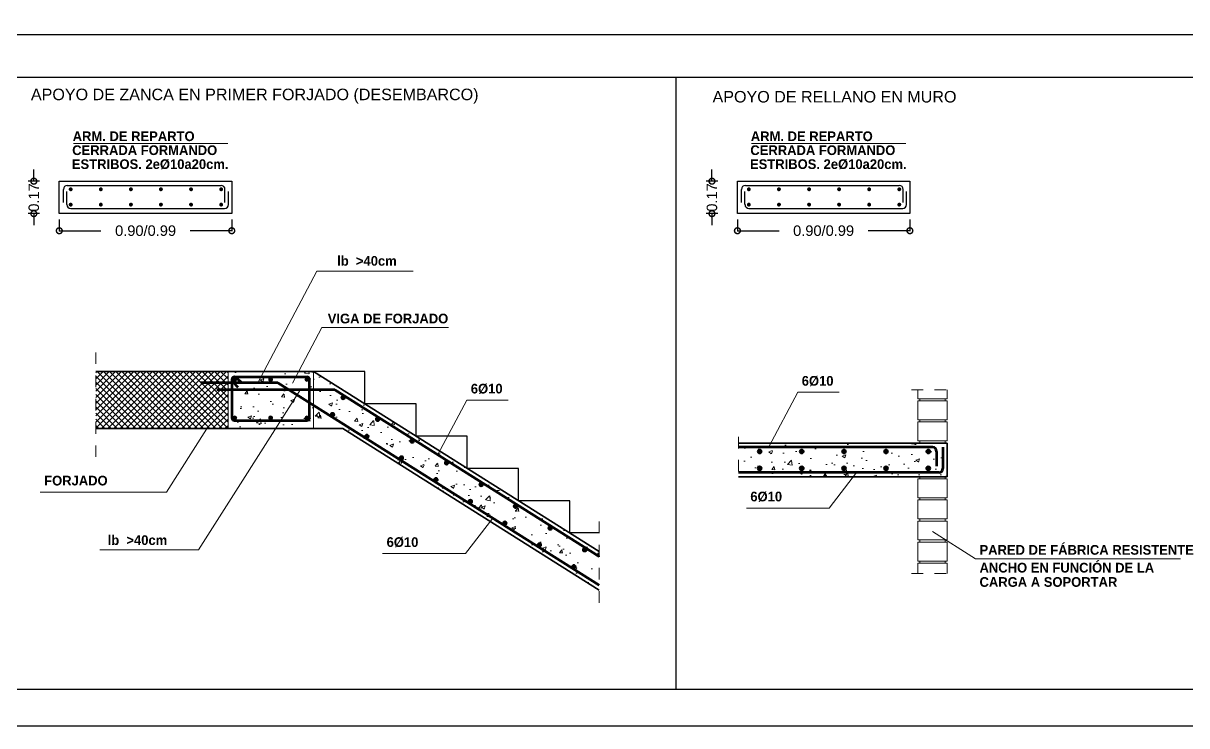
# Model space of a CAD drawing. Extents: x 2455 to 9764, y -806 to 181.
# Drawn here: x 4823.07 to 4833.08, y -582.59 to -576.54 of the extents above; entities that cross this region are included whole.
import ezdxf
from ezdxf.enums import TextEntityAlignment as Align

# ---------------------------------------------------------------- set-up
doc = ezdxf.new("R2010")
doc.units = 0
doc.header["$LTSCALE"] = 0.2
doc.header["$MEASUREMENT"] = 0
for name, pattern in [('ACAD_ISO02W100', [15, 12, -3]), ('DASHDOT', [1, 0.5, -0.25, 0, -0.25]), ('PUNTOS2', [0.125, 0, -0.125])]:
    doc.linetypes.add(name, pattern=pattern)
doc.layers.get('0').update_dxf_attribs({"linetype": 'CONTINUOUS'})
for name, color, linetype, lineweight in [('0-CYPE0', 1, 'CONTINUOUS', 13), ('0-CYPE1', 2, 'CONTINUOUS', 18), ('0-CYPE2', 4, 'CONTINUOUS', 35), ('0-CYPE4', 6, 'CONTINUOUS', 70)]:
    doc.layers.add(name, color=color, linetype=linetype, lineweight=lineweight)
doc.layers.add('01_cartela', color=6, linetype='CONTINUOUS', plot=False)
for name, color, linetype in [('01_cotas', 4, 'CONTINUOUS'), ('01_mono instalaciones', 2, 'CONTINUOUS'), ('042', 9, 'CONTINUOUS'), ('MUEBLES', 5, 'CONTINUOUS'), ('RASANTE', 41, 'ACAD_ISO02W100'), ('W', 7, 'CONTINUOUS')]:
    doc.layers.add(name, color=color, linetype=linetype)
doc.styles.add('BERNARDO', font='GOTHICB.TTF')
doc.styles.add('Estilo1', font='swissel.ttf')
doc.styles.add('ROMANS', font='romans')
doc.dimstyles.new('DECIMAL-50', dxfattribs={"dimtxt": 0.08, "dimasz": 0.15, "dimexe": 0.05, "dimexo": 0.05, "dimgap": 0.09, "dimtad": 0, "dimzin": 0, "dimdsep": 46, "dimtxsty": 'ROMANS', "dimblk": 'DOTSMALL', "dimcen": 0.09, "dimclrt": 7, "dimadec": 0, "dimazin": 0, "dimtfac": 1.38, "dimtix": 1, "dimtofl": 0, "dimtmove": 2, "dimatfit": 3, "dimldrblk": 'OBLIQUE', "dimfxl": 1, "dimtolj": 1, "dimtzin": 0, "dimarcsym": 0})
pattern_1 = [(50, (2815.054, -1530.6953), (0.31559448, -0.02761094), [0.033, -0.363]), (355, (2815.054, -1530.6953), (-0.061050587, 0.33096454), [0.0264, -0.2904]), (100.4514, (2815.0803, -1530.6976), (0.25454413, 0.3033534), [0.028045684, -0.30850253]), (46.1842, (2815.054, -1530.6073), (0.46958606, -0.072828366), [0.0495, -0.5445]), (96.6356, (2815.09313, -1530.61336), (0.41125159, 0.42861186), [0.04206853, -0.46275372]), (351.1842, (2815.054, -1530.6073), (0.41125126, 0.42861218), [0.0396, -0.4356]), (21, (2815.098, -1530.6293), (0.262639103, -0.177152312), [0.033, -0.363]), (326, (2815.098, -1530.6293), (0.107058746, 0.31906602), [0.0264, -0.2904]), (71.4514, (2815.1199, -1530.64406), (0.369697957, 0.14191342), [0.028045684, -0.30850253]), (37.5, (2815.054, -1530.6953), (0.0053503363, 0.1464732957), [0, -0.28688, 0, -0.2948, 0, -0.2915]), (7.5, (2815.054, -1530.6953), (0.115750596, 0.173541153), [0, -0.16808, 0, -0.28028, 0, -0.1111]), (327.5, (2814.95588, -1530.6953), (0.234881872, -0.0099241436), [0, -0.11, 0, -0.3432, 0, -0.4554]), (317.5, (2814.91188, -1530.6953), (0.256601915, 0.044046192), [0, -0.143, 0, -0.22792, 0, -0.3234])]

# ---------------------------------------------------------------- blocks, each defined once
blk = doc.blocks.new('_DotSmall')
at = {"color": 0, "linetype": 'ByBlock', "const_width": 0.5}
blk.add_lwpolyline([(-0.0625, 0, 1), (0.0625, 0, 1)], format="xyb", close=True, dxfattribs=at)
blk = doc.blocks.new('*D785')
at = {"layer": '01_cotas', "color": 0, "linetype": 'PUNTOS2', "lineweight": -2, "transparency": 16777216}
for p, q in [((4823.38, -578.231), (4823.38, -578.378)), ((4824.863, -578.231), (4824.863, -578.378))]:
    blk.add_line(p, q, dxfattribs=at)
at = {"layer": '01_cotas', "color": 0, "lineweight": -2, "transparency": 16777216}
for p, q in [((4823.38, -578.328), (4823.738, -578.328)), ((4824.863, -578.328), (4824.505, -578.328))]:
    blk.add_line(p, q, dxfattribs=at)
at = {"layer": '01_cotas', "color": 0, "lineweight": -2, "transparency": 16777216, "xscale": 0.1, "yscale": 0.1, "zscale": 0.1, "rotation": 180}
blk.add_blockref('_DotSmall', (4823.38, -578.328), dxfattribs=at)
at = {"layer": '01_cotas', "color": 0, "lineweight": -2, "transparency": 16777216, "xscale": 0.1, "yscale": 0.1, "zscale": 0.1}
blk.add_blockref('_DotSmall', (4824.863, -578.328), dxfattribs=at)
at = {"layer": '01_cotas', "color": 5, "transparency": 16777216, "insert": (4824.122, -578.328), "char_height": 0.09, "attachment_point": 5, "style": 'Estilo1'}
blk.add_mtext('\\A1;0.90/0.99', dxfattribs=at)
blk = doc.blocks.new('*D786')
at = {"layer": '01_cotas', "color": 0, "lineweight": -2, "transparency": 16777216}
for p, q in [((4823.161, -577.902), (4823.161, -577.802)), ((4823.161, -578.181), (4823.161, -578.281))]:
    blk.add_line(p, q, dxfattribs=at)
at = {"layer": '01_cotas', "color": 0, "linetype": 'PUNTOS2', "lineweight": -2, "transparency": 16777216}
for p, q in [((4823.211, -577.902), (4823.111, -577.902)), ((4823.211, -578.181), (4823.111, -578.181))]:
    blk.add_line(p, q, dxfattribs=at)
at = {"layer": '01_cotas', "color": 0, "lineweight": -2, "transparency": 16777216, "xscale": 0.1, "yscale": 0.1, "zscale": 0.1}
for p, rotation in [((4823.161, -577.902), 270), ((4823.161, -578.181), 90)]:
    blk.add_blockref('_DotSmall', p, dxfattribs=dict(at, rotation=rotation))
at = {"layer": '01_cotas', "color": 5, "transparency": 16777216, "insert": (4823.161, -578.042), "char_height": 0.09, "attachment_point": 5, "rotation": 90, "style": 'Estilo1'}
blk.add_mtext('\\A1;0.17', dxfattribs=at)
blk = doc.blocks.new('*D788')
at = {"layer": '01_cotas', "color": 0, "lineweight": -2, "transparency": 16777216}
for p, q in [((4828.993, -577.902), (4828.993, -577.802)), ((4828.993, -578.181), (4828.993, -578.281))]:
    blk.add_line(p, q, dxfattribs=at)
at = {"layer": '01_cotas', "color": 0, "linetype": 'PUNTOS2', "lineweight": -2, "transparency": 16777216}
for p, q in [((4829.043, -577.902), (4828.943, -577.902)), ((4829.043, -578.181), (4828.943, -578.181))]:
    blk.add_line(p, q, dxfattribs=at)
at = {"layer": '01_cotas', "color": 0, "lineweight": -2, "transparency": 16777216, "xscale": 0.1, "yscale": 0.1, "zscale": 0.1}
for p, rotation in [((4828.993, -577.902), 270), ((4828.993, -578.181), 90)]:
    blk.add_blockref('_DotSmall', p, dxfattribs=dict(at, rotation=rotation))
at = {"layer": '01_cotas', "color": 5, "transparency": 16777216, "insert": (4828.993, -578.042), "char_height": 0.09, "attachment_point": 5, "rotation": 90, "style": 'Estilo1'}
blk.add_mtext('\\A1;0.17', dxfattribs=at)
blk = doc.blocks.new('*D790')
at = {"layer": '01_cotas', "color": 0, "linetype": 'PUNTOS2', "lineweight": -2, "transparency": 16777216}
for p, q in [((4829.212, -578.231), (4829.212, -578.378)), ((4830.695, -578.231), (4830.695, -578.378))]:
    blk.add_line(p, q, dxfattribs=at)
at = {"layer": '01_cotas', "color": 0, "lineweight": -2, "transparency": 16777216}
for p, q in [((4829.212, -578.328), (4829.57, -578.328)), ((4830.695, -578.328), (4830.337, -578.328))]:
    blk.add_line(p, q, dxfattribs=at)
at = {"layer": '01_cotas', "color": 0, "lineweight": -2, "transparency": 16777216, "xscale": 0.1, "yscale": 0.1, "zscale": 0.1, "rotation": 180}
blk.add_blockref('_DotSmall', (4829.212, -578.328), dxfattribs=at)
at = {"layer": '01_cotas', "color": 0, "lineweight": -2, "transparency": 16777216, "xscale": 0.1, "yscale": 0.1, "zscale": 0.1}
blk.add_blockref('_DotSmall', (4830.695, -578.328), dxfattribs=at)
at = {"layer": '01_cotas', "color": 5, "transparency": 16777216, "insert": (4829.953, -578.328), "char_height": 0.09, "attachment_point": 5, "style": 'Estilo1'}
blk.add_mtext('\\A1;0.90/0.99', dxfattribs=at)

msp = doc.modelspace()

# ---------------------------------------------------------------- hatches: boundary and pattern name
at = {"layer": '0-CYPE0'}
h = msp.add_hatch(dxfattribs=at)
h.set_pattern_fill('ANSI37', color=254, scale=0.3, style=0)
h.set_pattern_definition([(45, (1188.637363, -415.10857), (-0.0265165043, 0.0265165043), []), (135, (1188.637363, -415.10857), (-0.0265165043, -0.0265165043), [])])
h.paths.add_polyline_path([(4824.831, -579.539), (4823.693, -579.539), (4823.693, -580.029), (4824.81, -580.029), (4824.831, -580.008)])
h = msp.add_hatch(dxfattribs=at)
h.set_pattern_fill('AR-CONC', color=4, scale=0.044, style=0)
h.set_pattern_definition([(50, (2829.3383, -1538.95465), (0.31559448, -0.02761094), [0.033, -0.363]), (355, (2829.3383, -1538.95465), (-0.061050587, 0.33096454), [0.0264, -0.2904]), (100.4514, (2829.3646, -1538.95695), (0.25454413, 0.3033534), [0.028045684, -0.30850253]), (46.1842, (2829.3383, -1538.86665), (0.46958606, -0.072828366), [0.0495, -0.5445]), (96.6356, (2829.37743, -1538.8727), (0.41125159, 0.42861186), [0.04206853, -0.46275372]), (351.1842, (2829.3383, -1538.86665), (0.41125126, 0.42861218), [0.0396, -0.4356]), (21, (2829.3823, -1538.88865), (0.262639103, -0.177152312), [0.033, -0.363]), (326, (2829.3823, -1538.88865), (0.107058746, 0.31906602), [0.0264, -0.2904]), (71.4514, (2829.40418, -1538.9034), (0.369697957, 0.14191342), [0.028045684, -0.30850253]), (37.5, (2829.3383, -1538.95465), (0.0053503363, 0.1464732957), [0, -0.28688, 0, -0.2948, 0, -0.2915]), (7.5, (2829.3383, -1538.95465), (0.115750596, 0.173541153), [0, -0.16808, 0, -0.28028, 0, -0.1111]), (327.5, (2829.24018, -1538.95465), (0.234881872, -0.0099241436), [0, -0.11, 0, -0.3432, 0, -0.4554]), (317.5, (2829.19618, -1538.95465), (0.256601915, 0.044046192), [0, -0.143, 0, -0.22792, 0, -0.3234])])
h.paths.add_polyline_path([(4825.566, -579.827), (4825.566, -579.539), (4824.831, -579.539), (4824.831, -580.029), (4825.397, -580.029), (4825.566, -580.029)])
h.paths.add_polyline_path([(4825.215, -579.963, -1), (4825.182, -579.963, -1)], flags=16)
h.paths.add_polyline_path([(4825.517, -579.963, -1), (4825.484, -579.963, -1)], flags=16)
h.paths.add_polyline_path([(4825.182, -579.653, -1), (4825.215, -579.653, -1)], flags=16)
h.paths.add_polyline_path([(4825.484, -579.653, -1), (4825.517, -579.653, -1)], flags=16)
h.paths.add_polyline_path([(4824.912, -579.963, -1), (4824.88, -579.963, -1)], flags=16)
h.paths.add_polyline_path([(4824.88, -579.653, -1), (4824.912, -579.653, -1)], flags=16)
h = msp.add_hatch(dxfattribs=at)
h.set_pattern_fill('AR-CONC', color=4, scale=0.044, style=0)
h.set_pattern_definition(pattern_1)
h.paths.add_polyline_path([(4826.042, -580.097, -1), (4826.009, -580.097, -1)], flags=16)
h.paths.add_polyline_path([(4826.039, -580.097, -1), (4826.011, -580.097, -1)], flags=0)
h.paths.add_polyline_path([(4826.134, -579.95, -1), (4826.101, -579.95, -1)], flags=16)
h.paths.add_polyline_path([(4826.132, -579.95, -1), (4826.104, -579.95, -1)], flags=0)
h.paths.add_polyline_path([(4825.712, -579.91, -1), (4825.745, -579.91, -1)], flags=16)
h.paths.add_polyline_path([(4825.715, -579.91, -1), (4825.743, -579.91, -1)], flags=0)
h.paths.add_polyline_path([(4825.805, -579.763, -1), (4825.838, -579.763, -1)], flags=16)
h.paths.add_polyline_path([(4825.807, -579.763, -1), (4825.835, -579.763, -1)], flags=0)
h.paths.add_polyline_path([(4826.431, -580.137, -1), (4826.398, -580.137, -1)], flags=16)
h.paths.add_polyline_path([(4826.428, -580.137, -1), (4826.4, -580.137, -1)], flags=0)
h.paths.add_polyline_path([(4825.566, -579.539), (4825.566, -579.696), (4825.75, -579.696), (4826.636, -580.254), (4826.652, -580.223)])
h = msp.add_hatch(dxfattribs=at)
h.set_pattern_fill('AR-CONC', color=4, scale=0.044, style=0)
h.set_pattern_definition(pattern_1)
h.paths.add_polyline_path([(4825.75, -579.696), (4825.566, -579.696), (4825.566, -579.827), (4825.566, -579.829), (4828.024, -581.378), (4828.024, -581.129)])
h.paths.add_polyline_path([(4826.042, -580.097, -1), (4826.009, -580.097, -1)], flags=16)
h.paths.add_polyline_path([(4826.039, -580.097, -1), (4826.011, -580.097, -1)], flags=0)
h.paths.add_polyline_path([(4826.134, -579.95, -1), (4826.101, -579.95, -1)], flags=16)
h.paths.add_polyline_path([(4826.132, -579.95, -1), (4826.104, -579.95, -1)], flags=0)
h.paths.add_polyline_path([(4825.712, -579.91, -1), (4825.745, -579.91, -1)], flags=16)
h.paths.add_polyline_path([(4825.715, -579.91, -1), (4825.743, -579.91, -1)], flags=0)
h.paths.add_polyline_path([(4825.805, -579.763, -1), (4825.838, -579.763, -1)], flags=16)
h.paths.add_polyline_path([(4825.807, -579.763, -1), (4825.835, -579.763, -1)], flags=0)
h.paths.add_polyline_path([(4826.338, -580.283, -1), (4826.305, -580.283, -1)], flags=16)
h.paths.add_polyline_path([(4826.336, -580.283, -1), (4826.308, -580.283, -1)], flags=0)
h.paths.add_polyline_path([(4826.431, -580.137, -1), (4826.398, -580.137, -1)], flags=16)
h.paths.add_polyline_path([(4826.428, -580.137, -1), (4826.4, -580.137, -1)], flags=0)
h.paths.add_polyline_path([(4826.635, -580.47, -1), (4826.602, -580.47, -1)], flags=16)
h.paths.add_polyline_path([(4826.633, -580.47, -1), (4826.605, -580.47, -1)], flags=0)
h.paths.add_polyline_path([(4826.727, -580.324, -1), (4826.694, -580.324, -1)], flags=16)
h.paths.add_polyline_path([(4826.725, -580.324, -1), (4826.697, -580.324, -1)], flags=0)
h.paths.add_polyline_path([(4826.932, -580.657, -1), (4826.899, -580.657, -1)], flags=16)
h.paths.add_polyline_path([(4826.929, -580.657, -1), (4826.901, -580.657, -1)], flags=0)
h.paths.add_polyline_path([(4827.024, -580.511, -1), (4826.991, -580.511, -1)], flags=16)
h.paths.add_polyline_path([(4827.022, -580.511, -1), (4826.994, -580.511, -1)], flags=0)
h.paths.add_polyline_path([(4827.228, -580.844, -1), (4827.195, -580.844, -1)], flags=16)
h.paths.add_polyline_path([(4827.321, -580.698, -1), (4827.288, -580.698, -1)], flags=16)
h.paths.add_polyline_path([(4827.226, -580.844, -1), (4827.198, -580.844, -1)], flags=0)
h.paths.add_polyline_path([(4827.318, -580.698, -1), (4827.29, -580.698, -1)], flags=0)
h.paths.add_polyline_path([(4827.525, -581.031, -1), (4827.492, -581.031, -1)], flags=16)
h.paths.add_polyline_path([(4827.617, -580.885, -1), (4827.584, -580.885, -1)], flags=16)
h.paths.add_polyline_path([(4827.523, -581.031, -1), (4827.494, -581.031, -1)], flags=0)
h.paths.add_polyline_path([(4827.615, -580.885, -1), (4827.587, -580.885, -1)], flags=0)
h.paths.add_polyline_path([(4827.822, -581.218, -1), (4827.789, -581.218, -1)], flags=16)
h.paths.add_polyline_path([(4827.914, -581.072, -1), (4827.881, -581.072, -1)], flags=16)
h.paths.add_polyline_path([(4827.819, -581.218, -1), (4827.791, -581.218, -1)], flags=0)
h.paths.add_polyline_path([(4827.912, -581.072, -1), (4827.883, -581.072, -1)], flags=0)
h = msp.add_hatch(dxfattribs=at)
h.set_pattern_fill('AR-CONC', color=4, scale=0.044, style=0)
h.set_pattern_definition(pattern_1)
h.paths.add_polyline_path([(4826.042, -580.097, -1), (4826.009, -580.097, -1)], flags=16)
h.paths.add_polyline_path([(4826.039, -580.097, -1), (4826.011, -580.097, -1)], flags=0)
h.paths.add_polyline_path([(4826.134, -579.95, -1), (4826.101, -579.95, -1)], flags=16)
h.paths.add_polyline_path([(4826.132, -579.95, -1), (4826.104, -579.95, -1)], flags=0)
h.paths.add_polyline_path([(4825.712, -579.91, -1), (4825.745, -579.91, -1)], flags=16)
h.paths.add_polyline_path([(4825.715, -579.91, -1), (4825.743, -579.91, -1)], flags=0)
h.paths.add_polyline_path([(4826.338, -580.283, -1), (4826.305, -580.283, -1)], flags=16)
h.paths.add_polyline_path([(4826.336, -580.283, -1), (4826.308, -580.283, -1)], flags=0)
h.paths.add_polyline_path([(4826.431, -580.137, -1), (4826.398, -580.137, -1)], flags=16)
h.paths.add_polyline_path([(4826.428, -580.137, -1), (4826.4, -580.137, -1)], flags=0)
h.paths.add_polyline_path([(4826.635, -580.47, -1), (4826.602, -580.47, -1)], flags=16)
h.paths.add_polyline_path([(4826.633, -580.47, -1), (4826.605, -580.47, -1)], flags=0)
h.paths.add_polyline_path([(4826.727, -580.324, -1), (4826.694, -580.324, -1)], flags=16)
h.paths.add_polyline_path([(4826.725, -580.324, -1), (4826.697, -580.324, -1)], flags=0)
h.paths.add_polyline_path([(4826.932, -580.657, -1), (4826.899, -580.657, -1)], flags=16)
h.paths.add_polyline_path([(4826.929, -580.657, -1), (4826.901, -580.657, -1)], flags=0)
h.paths.add_polyline_path([(4827.024, -580.511, -1), (4826.991, -580.511, -1)], flags=16)
h.paths.add_polyline_path([(4827.022, -580.511, -1), (4826.994, -580.511, -1)], flags=0)
h.paths.add_polyline_path([(4825.566, -579.829), (4825.566, -580.029), (4825.817, -580.029), (4827.086, -580.828), (4827.107, -580.8)], flags=17)
h = msp.add_hatch(dxfattribs=at)
h.set_pattern_fill('AR-CONC', color=4, scale=0.044, style=0)
h.set_pattern_definition(pattern_1)
h.paths.add_polyline_path([(4826.652, -580.223), (4826.636, -580.254), (4828.024, -581.129), (4828.024, -581.088)])
h = msp.add_hatch(dxfattribs=at)
h.set_pattern_fill('AR-CONC', color=4, scale=0.044, style=0)
h.set_pattern_definition([(50, (2746.20642, -1530.63436), (0.31559448, -0.02761094), [0.033, -0.363]), (355, (2746.20642, -1530.63436), (-0.061050587, 0.33096454), [0.0264, -0.2904]), (100.4514, (2746.23272, -1530.63666), (0.254544128, 0.3033534), [0.028045684, -0.30850253]), (46.1842, (2746.20642, -1530.54636), (0.46958606, -0.072828366), [0.0495, -0.5445]), (96.6356, (2746.24556, -1530.55243), (0.41125159, 0.42861186), [0.04206853, -0.46275372]), (351.1842, (2746.20642, -1530.54636), (0.41125126, 0.42861218), [0.0396, -0.4356]), (21, (2746.25042, -1530.56836), (0.262639103, -0.177152312), [0.033, -0.363]), (326, (2746.25042, -1530.56836), (0.107058746, 0.31906602), [0.0264, -0.2904]), (71.4514, (2746.2723, -1530.58312), (0.369697957, 0.14191342), [0.028045684, -0.30850253]), (37.5, (2746.20642, -1530.63436), (0.0053503363, 0.1464732957), [0, -0.28688, 0, -0.2948, 0, -0.2915]), (7.5, (2746.20642, -1530.63436), (0.115750596, 0.173541153), [0, -0.16808, 0, -0.28028, 0, -0.1111]), (327.5, (2746.1083, -1530.63436), (0.234881872, -0.0099241436), [0, -0.11, 0, -0.3432, 0, -0.4554]), (317.5, (2746.0643, -1530.63436), (0.256601915, 0.044046192), [0, -0.143, 0, -0.22792, 0, -0.3234])])
h.paths.add_polyline_path([(4831.016, -580.154), (4829.222, -580.154), (4829.222, -580.444), (4831.016, -580.444)], flags=0)
h = msp.add_hatch(dxfattribs=at)
h.set_pattern_fill('AR-CONC', color=4, scale=0.044, style=0)
h.set_pattern_definition(pattern_1)
h.paths.add_polyline_path([(4827.107, -580.8), (4827.086, -580.828), (4828.024, -581.419), (4828.024, -581.378)])
at = {"layer": '0-CYPE2'}
h = msp.add_hatch(color=256, dxfattribs=at)
edge = h.paths.add_edge_path()
edge.add_arc((4824.89, -579.608), 0.0165, 0, 360)
h = msp.add_hatch(color=256, dxfattribs=at)
edge = h.paths.add_edge_path()
edge.add_arc((4825.198, -579.608), 0.0165, 0, 360)
h = msp.add_hatch(color=256, dxfattribs=at)
edge = h.paths.add_edge_path()
edge.add_arc((4825.509, -579.608), 0.0165, 0, 360)
h = msp.add_hatch(color=256, dxfattribs=at)
edge = h.paths.add_edge_path()
edge.add_arc((4825.821, -579.763), 0.0165, 0, 360)
h = msp.add_hatch(color=256, dxfattribs=at)
edge = h.paths.add_edge_path()
edge.add_arc((4824.89, -579.937), 0.0165, 0, 360)
h = msp.add_hatch(color=256, dxfattribs=at)
edge = h.paths.add_edge_path()
edge.add_arc((4825.198, -579.937), 0.0165, 0, 360)
h = msp.add_hatch(color=256, dxfattribs=at)
edge = h.paths.add_edge_path()
edge.add_arc((4825.509, -579.937), 0.0165, 0, 360)
h = msp.add_hatch(color=256, dxfattribs=at)
edge = h.paths.add_edge_path()
edge.add_arc((4825.729, -579.91), 0.0165, 0, 360)
h = msp.add_hatch(color=256, dxfattribs=at)
edge = h.paths.add_edge_path()
edge.add_arc((4826.118, -579.95), 0.0165, 0, 360)
h = msp.add_hatch(color=256, dxfattribs=at)
edge = h.paths.add_edge_path()
edge.add_arc((4826.025, -580.097), 0.0165, 0, 360)
h = msp.add_hatch(color=256, dxfattribs=at)
edge = h.paths.add_edge_path()
edge.add_arc((4826.414, -580.137), 0.0165, 0, 360)
h = msp.add_hatch(color=256, dxfattribs=at)
edge = h.paths.add_edge_path()
edge.add_arc((4829.403, -580.227), 0.0181, 0, 360)
h = msp.add_hatch(color=256, dxfattribs=at)
edge = h.paths.add_edge_path()
edge.add_arc((4829.765, -580.227), 0.0181, 0, 360)
h = msp.add_hatch(color=256, dxfattribs=at)
edge = h.paths.add_edge_path()
edge.add_arc((4830.128, -580.227), 0.0181, 0, 360)
h = msp.add_hatch(color=256, dxfattribs=at)
edge = h.paths.add_edge_path()
edge.add_arc((4830.49, -580.227), 0.0181, 0, 360)
h = msp.add_hatch(color=256, dxfattribs=at)
edge = h.paths.add_edge_path()
edge.add_arc((4830.853, -580.227), 0.0181, 0, 360)
h = msp.add_hatch(color=256, dxfattribs=at)
edge = h.paths.add_edge_path()
edge.add_arc((4826.322, -580.283), 0.0165, 0, 360)
h = msp.add_hatch(color=256, dxfattribs=at)
edge = h.paths.add_edge_path()
edge.add_arc((4826.711, -580.324), 0.0165, 0, 360)
h = msp.add_hatch(color=256, dxfattribs=at)
edge = h.paths.add_edge_path()
edge.add_arc((4829.403, -580.372), 0.0181, 0, 360)
h = msp.add_hatch(color=256, dxfattribs=at)
edge = h.paths.add_edge_path()
edge.add_arc((4829.765, -580.372), 0.0181, 0, 360)
h = msp.add_hatch(color=256, dxfattribs=at)
edge = h.paths.add_edge_path()
edge.add_arc((4830.128, -580.372), 0.0181, 0, 360)
h = msp.add_hatch(color=256, dxfattribs=at)
edge = h.paths.add_edge_path()
edge.add_arc((4830.49, -580.372), 0.0181, 0, 360)
h = msp.add_hatch(color=256, dxfattribs=at)
edge = h.paths.add_edge_path()
edge.add_arc((4830.853, -580.372), 0.0181, 0, 360)
h = msp.add_hatch(color=256, dxfattribs=at)
edge = h.paths.add_edge_path()
edge.add_arc((4826.619, -580.47), 0.0165, 0, 360)
h = msp.add_hatch(color=256, dxfattribs=at)
edge = h.paths.add_edge_path()
edge.add_arc((4827.008, -580.511), 0.0165, 0, 360)
h = msp.add_hatch(color=256, dxfattribs=at)
edge = h.paths.add_edge_path()
edge.add_arc((4826.915, -580.657), 0.0165, 0, 360)
h = msp.add_hatch(color=256, dxfattribs=at)
edge = h.paths.add_edge_path()
edge.add_arc((4827.304, -580.698), 0.0165, 0, 360)
h = msp.add_hatch(color=256, dxfattribs=at)
edge = h.paths.add_edge_path()
edge.add_arc((4827.212, -580.844), 0.0165, 0, 360)
h = msp.add_hatch(color=256, dxfattribs=at)
edge = h.paths.add_edge_path()
edge.add_arc((4827.601, -580.885), 0.0165, 0, 360)
h = msp.add_hatch(color=256, dxfattribs=at)
edge = h.paths.add_edge_path()
edge.add_arc((4827.509, -581.031), 0.0165, 0, 360)
h = msp.add_hatch(color=256, dxfattribs=at)
edge = h.paths.add_edge_path()
edge.add_arc((4827.898, -581.072), 0.0165, 0, 360)
h = msp.add_hatch(color=256, dxfattribs=at)
edge = h.paths.add_edge_path()
edge.add_arc((4827.805, -581.218), 0.0165, 0, 360)

# ---------------------------------------------------------------- linework, layer by layer
msp.add_line((4828.683, -577.007), (4828.683, -582.272))
at = {"color": 7}
msp.add_lwpolyline([(4818.032, -582.272), (4839.334, -582.272), (4839.334, -576.643), (4818.032, -576.643)], close=True, dxfattribs=at)
at = {"layer": '0-CYPE0', "color": 4}
for p, q in [((4824.831, -579.539), (4824.831, -580.029)), ((4825.566, -579.539), (4825.566, -579.827)), ((4824.81, -580.029), (4824.831, -580.008))]:
    msp.add_line(p, q, dxfattribs=at)
msp.add_polyline3d([(4825.566, -579.827, 0), (4825.566, -580.029, 0), (4825.397, -580.029, 0)], dxfattribs=at)
for centre in [(4824.89, -579.608), (4825.198, -579.608), (4825.509, -579.608), (4824.89, -579.937), (4825.198, -579.937), (4825.509, -579.937)]:
    msp.add_circle(centre, 0.0163, dxfattribs=at)
at = {"layer": '0-CYPE1'}
for p, q in [((4824.828, -577.578), (4823.502, -577.578)), ((4830.66, -577.578), (4829.334, -577.578)), ((4825.086, -579.635), (4825.595, -578.675)), ((4825.595, -578.675), (4826.424, -578.675)), ((4825.386, -579.638), (4825.639, -579.16)), ((4825.639, -579.16), (4826.728, -579.16)), ((4824.578, -581.073), (4825.453, -579.693)), ((4829.482, -580.187), (4829.731, -579.717)), ((4829.731, -579.717), (4830.088, -579.717)), ((4830.762, -579.774), (4830.762, -579.697)), ((4831.016, -579.697), (4831.016, -579.774)), ((4826.636, -580.254), (4826.884, -579.785)), ((4826.884, -579.785), (4827.241, -579.785)), ((4831.016, -579.774), (4830.762, -579.774)), ((4830.762, -579.792), (4831.016, -579.792)), ((4830.762, -579.955), (4830.762, -579.792)), ((4830.78, -579.774), (4830.78, -579.792)), ((4830.998, -579.774), (4830.998, -579.792)), ((4831.016, -579.792), (4831.016, -579.955)), ((4824.302, -580.576), (4824.646, -580.034)), ((4831.016, -579.955), (4830.762, -579.955)), ((4830.762, -580.136), (4830.762, -579.973)), ((4830.762, -579.973), (4831.016, -579.973)), ((4830.78, -579.955), (4830.78, -579.973)), ((4830.998, -579.955), (4830.998, -579.973)), ((4831.016, -579.973), (4831.016, -580.136)), ((4831.016, -580.136), (4830.762, -580.136)), ((4830.78, -580.136), (4830.78, -580.154)), ((4830.998, -580.136), (4830.998, -580.154)), ((4830.002, -580.713), (4830.236, -580.408)), ((4831.016, -580.462), (4830.762, -580.462)), ((4830.762, -580.462), (4830.762, -580.625)), ((4830.78, -580.462), (4830.78, -580.444)), ((4830.998, -580.462), (4830.998, -580.444)), ((4831.016, -580.625), (4831.016, -580.462)), ((4823.216, -580.576), (4824.302, -580.576)), ((4830.762, -580.625), (4831.016, -580.625)), ((4830.78, -580.644), (4830.78, -580.625)), ((4830.998, -580.644), (4830.998, -580.625)), ((4829.289, -580.713), (4830.002, -580.713)), ((4831.016, -580.644), (4830.762, -580.644)), ((4830.762, -580.644), (4830.762, -580.807)), ((4831.016, -580.807), (4831.016, -580.644)), ((4826.873, -581.105), (4827.107, -580.8)), ((4830.762, -580.807), (4831.016, -580.807)), ((4831.016, -580.825), (4830.762, -580.825)), ((4830.78, -580.825), (4830.78, -580.807)), ((4830.998, -580.825), (4830.998, -580.807)), ((4831.016, -580.988), (4831.016, -580.825)), ((4831.258, -581.151), (4830.889, -580.914)), ((4831.016, -581.006), (4830.762, -581.006)), ((4830.762, -581.006), (4830.762, -581.169)), ((4830.78, -581.006), (4830.78, -580.988)), ((4830.998, -581.006), (4830.998, -580.988)), ((4831.016, -581.169), (4831.016, -581.006)), ((4823.729, -581.073), (4824.578, -581.073)), ((4826.16, -581.105), (4826.873, -581.105)), ((4830.762, -581.169), (4831.016, -581.169)), ((4830.762, -581.187), (4830.762, -581.275)), ((4831.016, -581.187), (4830.762, -581.187)), ((4830.78, -581.187), (4830.78, -581.169)), ((4830.998, -581.187), (4830.998, -581.169)), ((4831.016, -581.275), (4831.016, -581.187)), ((4831.258, -581.151), (4833.021, -581.151))]:
    msp.add_line(p, q, dxfattribs=at)
at = {"layer": '0-CYPE1', "linetype": 'DASHDOT'}
for p, q in [((4823.693, -580.274), (4823.693, -579.372)), ((4830.708, -579.697), (4831.07, -579.697)), ((4829.222, -580.1), (4829.222, -580.499)), ((4828.024, -580.829), (4828.024, -581.539)), ((4830.708, -581.275), (4831.07, -581.275))]:
    msp.add_line(p, q, dxfattribs=at)
at = {"layer": '0-CYPE1'}
msp.add_lwpolyline([(4830.762, -580.825), (4830.762, -580.988), (4831.016, -580.988)], dxfattribs=at)
msp.add_solid([(4829.987, -580.444), (4829.944, -580.444), (4829.966, -580.408)], dxfattribs=at)
at = {"layer": '0-CYPE2'}
for p, q in [((4825.566, -579.539), (4823.693, -579.539)), ((4823.904, -579.539), (4825.566, -579.539)), ((4828.024, -581.088), (4825.566, -579.539)), ((4823.693, -580.029), (4825.397, -580.029)), ((4823.904, -580.029), (4825.817, -580.029)), ((4828.024, -581.419), (4825.817, -580.029)), ((4831.016, -580.154), (4829.222, -580.154)), ((4831.016, -580.444), (4831.016, -580.154)), ((4831.016, -580.444), (4829.222, -580.444))]:
    msp.add_line(p, q, dxfattribs=at)
at = {"layer": '0-CYPE2', "const_width": 0.0165}
for points in [[(4823.478, -577.98, 1), (4823.478, -577.963, 1)], [(4823.737, -577.98, 1), (4823.737, -577.963, 1)], [(4823.996, -577.98, 1), (4823.996, -577.963, 1)], [(4824.254, -577.98, 1), (4824.254, -577.963, 1)], [(4824.513, -577.98, 1), (4824.513, -577.963, 1)], [(4824.772, -577.98, 1), (4824.772, -577.963, 1)], [(4829.31, -577.98, 1), (4829.31, -577.963, 1)], [(4829.569, -577.98, 1), (4829.569, -577.963, 1)], [(4829.828, -577.98, 1), (4829.828, -577.963, 1)], [(4830.086, -577.98, 1), (4830.086, -577.963, 1)], [(4830.345, -577.98, 1), (4830.345, -577.963, 1)], [(4830.604, -577.98, 1), (4830.604, -577.963, 1)], [(4823.478, -578.095, -1), (4823.478, -578.112, -1)], [(4823.737, -578.095, -1), (4823.737, -578.112, -1)], [(4823.996, -578.095, -1), (4823.996, -578.112, -1)], [(4824.254, -578.095, -1), (4824.254, -578.112, -1)], [(4824.513, -578.095, -1), (4824.513, -578.112, -1)], [(4824.772, -578.095, -1), (4824.772, -578.112, -1)], [(4829.31, -578.095, -1), (4829.31, -578.112, -1)], [(4829.569, -578.095, -1), (4829.569, -578.112, -1)], [(4829.828, -578.095, -1), (4829.828, -578.112, -1)], [(4830.086, -578.095, -1), (4830.086, -578.112, -1)], [(4830.345, -578.095, -1), (4830.345, -578.112, -1)], [(4830.604, -578.095, -1), (4830.604, -578.112, -1)]]:
    msp.add_lwpolyline(points, format="xyb", close=True, dxfattribs=at)
at = {"layer": '0-CYPE2'}
for centre, radius in [((4825.821, -579.763), 0.0165), ((4825.729, -579.91), 0.0165), ((4826.118, -579.95), 0.0165), ((4826.025, -580.097), 0.0165), ((4826.414, -580.137), 0.0165), ((4829.403, -580.227), 0.0181), ((4829.765, -580.227), 0.0181), ((4830.128, -580.227), 0.0181), ((4830.49, -580.227), 0.0181), ((4830.853, -580.227), 0.0181), ((4826.322, -580.283), 0.0165), ((4826.711, -580.324), 0.0165), ((4829.403, -580.372), 0.0181), ((4829.765, -580.372), 0.0181), ((4830.128, -580.372), 0.0181), ((4830.49, -580.372), 0.0181), ((4830.853, -580.372), 0.0181), ((4826.619, -580.47), 0.0165), ((4827.008, -580.511), 0.0165), ((4826.915, -580.657), 0.0165), ((4827.304, -580.698), 0.0165), ((4827.212, -580.844), 0.0165), ((4827.601, -580.885), 0.0165), ((4827.509, -581.031), 0.0165), ((4827.898, -581.072), 0.0165), ((4827.805, -581.218), 0.0165)]:
    msp.add_circle(centre, radius, dxfattribs=at)
at = {"layer": '0-CYPE4'}
for p, q in [((4825.258, -579.635), (4824.596, -579.635)), ((4824.863, -579.609), (4824.863, -579.936)), ((4824.871, -579.628), (4824.916, -579.673)), ((4824.888, -579.585), (4825.509, -579.585)), ((4824.905, -579.592), (4824.95, -579.637)), ((4828.024, -581.378), (4825.258, -579.635)), ((4825.533, -579.936), (4825.533, -579.609)), ((4825.75, -579.696), (4824.735, -579.696)), ((4828.024, -581.129), (4825.75, -579.696)), ((4824.888, -579.961), (4825.509, -579.961)), ((4830.889, -580.19), (4829.222, -580.19)), ((4830.925, -580.227), (4830.925, -580.354)), ((4830.98, -580.372), (4830.98, -580.19)), ((4830.943, -580.408), (4829.222, -580.408))]:
    msp.add_line(p, q, dxfattribs=at)
for centre, radius, start, end in [((4824.888, -579.609), 0.0245, 90, 180), ((4824.888, -579.609), 0.0245, 180, 225), ((4824.888, -579.609), 0.0245, 45, 90), ((4825.509, -579.609), 0.0245, 360, 90), ((4824.888, -579.936), 0.0245, 180, 270), ((4825.509, -579.936), 0.0245, 270, 360), ((4830.889, -580.227), 0.0363, 0, 90), ((4830.943, -580.372), 0.0363, 270, 360)]:
    msp.add_arc(centre, radius, start, end, dxfattribs=at)
at = {"layer": '01_cartela', "color": 3}
msp.add_lwpolyline([(4817.719, -561.051), (4817.719, -582.586), (4848.357, -582.586), (4848.357, -561.051)], close=True, dxfattribs=at)
at = {"layer": '01_mono instalaciones', "color": 5}
msp.add_line((4818.032, -577.007), (4839.334, -577.007), dxfattribs=at)
at = {"layer": '042'}
for p, q in [((4826.007, -579.539), (4825.566, -579.539)), ((4826.007, -579.817), (4826.007, -579.539)), ((4826.448, -579.817), (4826.007, -579.817)), ((4826.448, -580.095), (4826.448, -579.817)), ((4826.889, -580.095), (4826.448, -580.095)), ((4826.889, -580.373), (4826.889, -580.095)), ((4827.33, -580.373), (4826.889, -580.373)), ((4827.33, -580.65), (4827.33, -580.373)), ((4827.771, -580.65), (4827.33, -580.65)), ((4827.771, -580.928), (4827.771, -580.65)), ((4828.024, -580.928), (4827.771, -580.928))]:
    msp.add_line(p, q, dxfattribs=at)
at = {"layer": 'MUEBLES'}
for points in [[(4823.38, -577.902), (4824.863, -577.902), (4824.863, -578.181), (4823.38, -578.181)], [(4829.212, -577.902), (4830.695, -577.902), (4830.695, -578.181), (4829.212, -578.181)]]:
    msp.add_lwpolyline(points, close=True, dxfattribs=at)
at = {"layer": 'RASANTE', "color": 5}
for centre in [(4825.821, -579.763), (4825.729, -579.91), (4826.118, -579.95), (4826.025, -580.097), (4826.414, -580.137), (4826.322, -580.283), (4826.711, -580.324), (4826.619, -580.47), (4827.008, -580.511), (4826.915, -580.657), (4827.304, -580.698), (4827.212, -580.844), (4827.601, -580.885), (4827.509, -581.031), (4827.898, -581.072), (4827.805, -581.218)]:
    msp.add_circle(centre, 0.014, dxfattribs=at)
at = {"layer": 'W', "color": 6, "linetype": 'Continuous'}
for p, q in [((4823.415, -578.085), (4823.415, -577.972)), ((4823.445, -578.103), (4823.445, -577.99)), ((4823.448, -577.939), (4824.772, -577.939)), ((4824.805, -578.085), (4824.805, -577.972)), ((4824.835, -578.103), (4824.835, -577.99)), ((4829.247, -578.085), (4829.247, -577.972)), ((4829.277, -578.103), (4829.277, -577.99)), ((4829.28, -577.939), (4830.604, -577.939)), ((4830.636, -578.085), (4830.636, -577.972)), ((4830.667, -578.103), (4830.667, -577.99)), ((4823.478, -578.136), (4824.802, -578.136)), ((4829.31, -578.136), (4830.634, -578.136))]:
    msp.add_line(p, q, dxfattribs=at)
for centre, start, end in [((4823.448, -577.972), 90, 180), ((4824.772, -577.972), 0, 90), ((4829.28, -577.972), 90, 180), ((4830.604, -577.972), 0, 90), ((4823.478, -578.103), 180, 270), ((4824.802, -578.103), 270, 0), ((4829.31, -578.103), 180, 270), ((4830.634, -578.103), 270, 0)]:
    msp.add_arc(centre, 0.0329, start, end, dxfattribs=at)

# ---------------------------------------------------------------- texts
at = {"color": 7, "linetype": 'Continuous', "style": 'Estilo1'}
for s, p in [('APOYO DE ZANCA EN PRIMER FORJADO (DESEMBARCO)', (4823.136, -577.205)), ('APOYO DE RELLANO EN MURO', (4828.998, -577.225))]:
    msp.add_text(s, height=0.099, dxfattribs=at).set_placement(p)
at = {"color": 5, "linetype": 'Continuous', "style": 'BERNARDO'}
for s, height, p in [('ARM. DE REPARTO', 0.08353, (4823.495, -577.557)), ('ARM. DE REPARTO', 0.08353, (4829.327, -577.557)), ('CERRADA FORMANDO', 0.08353, (4823.491, -577.677)), ('CERRADA FORMANDO', 0.08353, (4829.323, -577.677)), ('ESTRIBOS. 2e%%C10a20cm.', 0.08353, (4823.488, -577.797)), ('ESTRIBOS. 2e%%C10a20cm.', 0.08353, (4829.32, -577.797)), ('6%%C10', 0.0835, (4829.765, -579.661)), ('6%%C10', 0.0835, (4826.919, -579.728)), ('FORJADO', 0.0835, (4823.25, -580.519)), ('6%%C10', 0.0835, (4829.323, -580.656)), ('6%%C10', 0.0835, (4826.195, -581.048)), ('PARED DE FÁBRICA RESISTENTE', 0.08353, (4831.294, -581.115)), ('ANCHO EN FUNCIÓN DE LA', 0.08353, (4831.294, -581.268)), ('CARGA A SOPORTAR', 0.08353, (4831.294, -581.391))]:
    msp.add_text(s, height=height, dxfattribs=at).set_placement(p)
for s, height, p in [('lb  >40cm', 0.0835, (4826.282, -578.629)), ('VIGA DE FORJADO', 0.08353, (4826.725, -579.125)), ('lb  >40cm', 0.0835, (4824.308, -581.031))]:
    msp.add_text(s, height=height, dxfattribs=at).set_placement(p, align=Align.RIGHT)

# ---------------------------------------------------------------- dimensions: what is measured, and where the dimension line sits
at = {"layer": '01_cotas'}
for p1, p2, picture, middle in [((4823.261, -577.902), (4823.261, -578.181), '*D786', (4823.161, -578.042)), ((4829.093, -577.902), (4829.093, -578.181), '*D788', (4828.993, -578.042))]:
    dim = msp.add_aligned_dim(p1=p1, p2=p2, distance=-0.1, text='0.17', dimstyle='DECIMAL-50', override={"dimtxt": 0.09, "dimasz": 0.1, "dimtxsty": 'Estilo1', "dimsah": 1, "dimclrt": 5, "dimfxl": 0.09, "dimarcsym": 2}, dxfattribs=at)
    dim.commit()
    dim.dimension.update_dxf_attribs({"geometry": picture, "text_midpoint": middle})
for base, p1, p2, picture, middle in [((4824.863, -578.328), (4823.38, -578.181), (4824.863, -578.181), '*D785', (4824.122, -578.328)), ((4830.695, -578.328), (4829.212, -578.181), (4830.695, -578.181), '*D790', (4829.953, -578.328))]:
    dim = msp.add_linear_dim(base=base, p1=p1, p2=p2, text='0.90/0.99', dimstyle='DECIMAL-50', override={"dimtxt": 0.09, "dimasz": 0.1, "dimtxsty": 'Estilo1', "dimsah": 1, "dimclrt": 5, "dimfxl": 0.09, "dimarcsym": 2}, dxfattribs=at)
    dim.commit()
    dim.dimension.update_dxf_attribs({"geometry": picture, "text_midpoint": middle})

doc.saveas('drawing.dxf')
